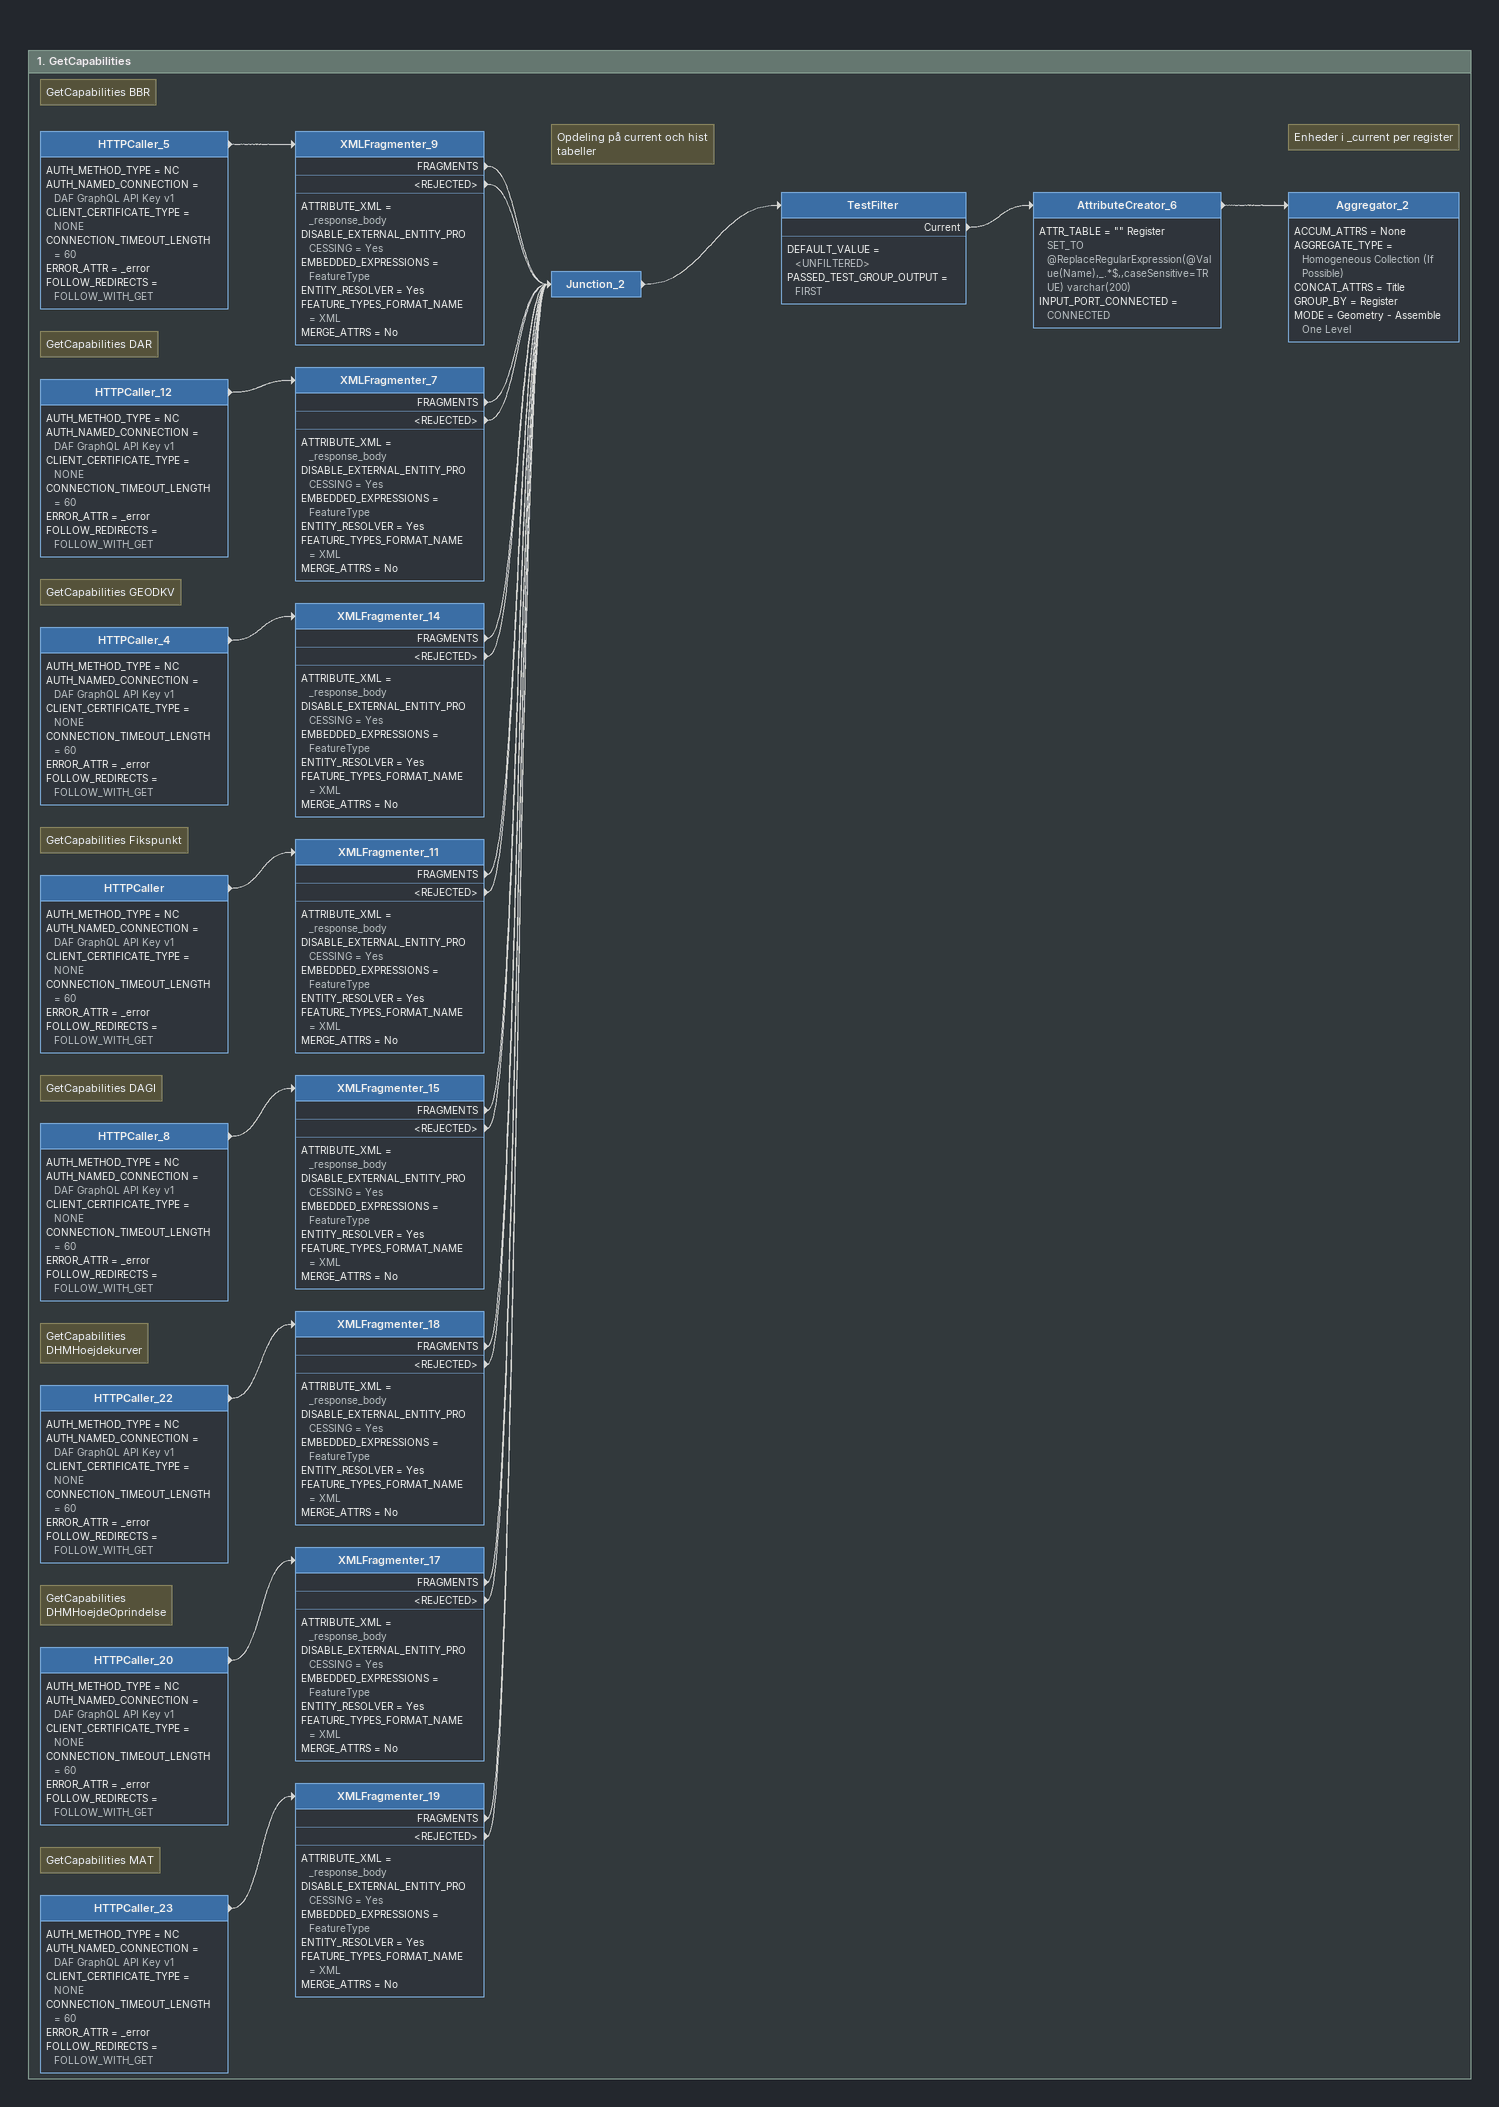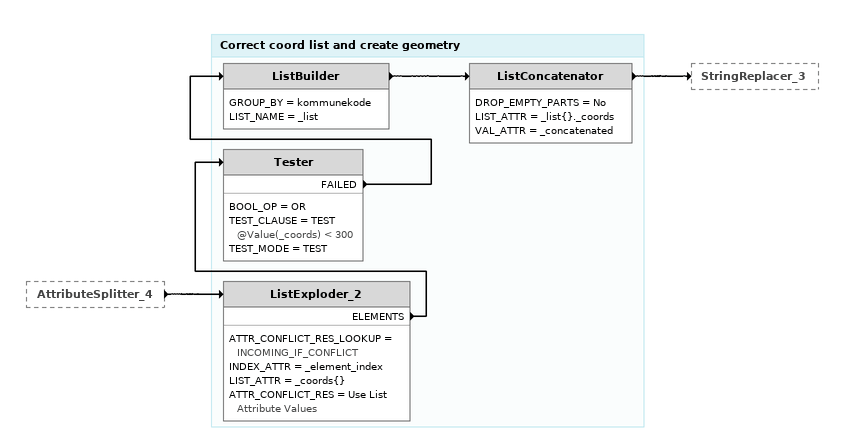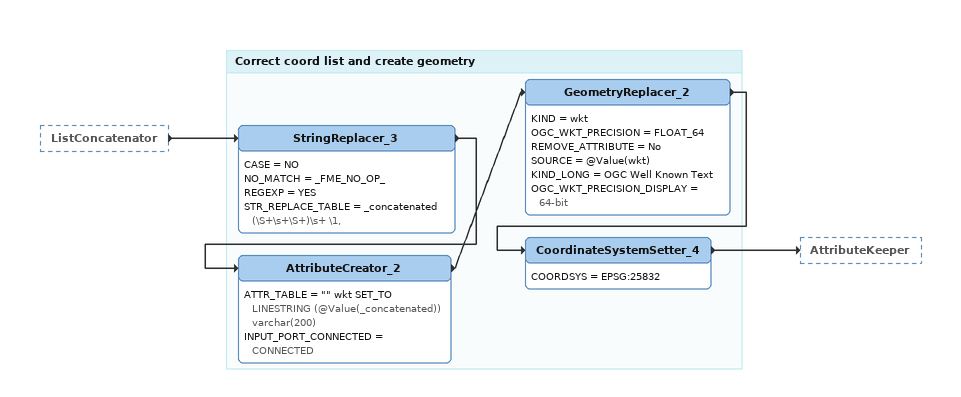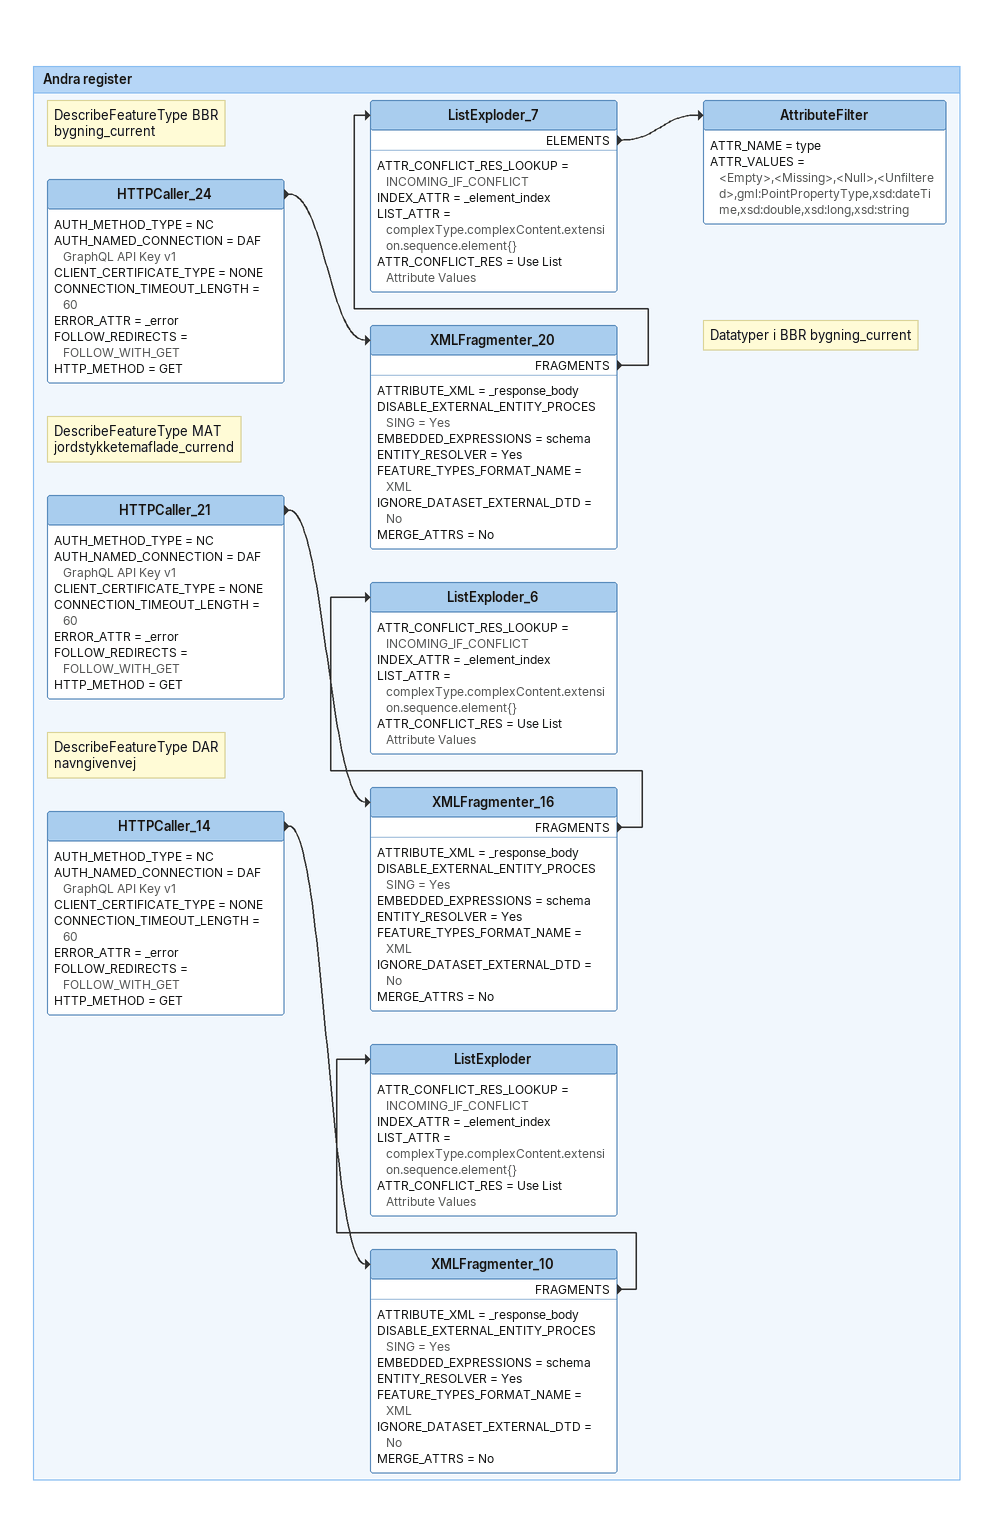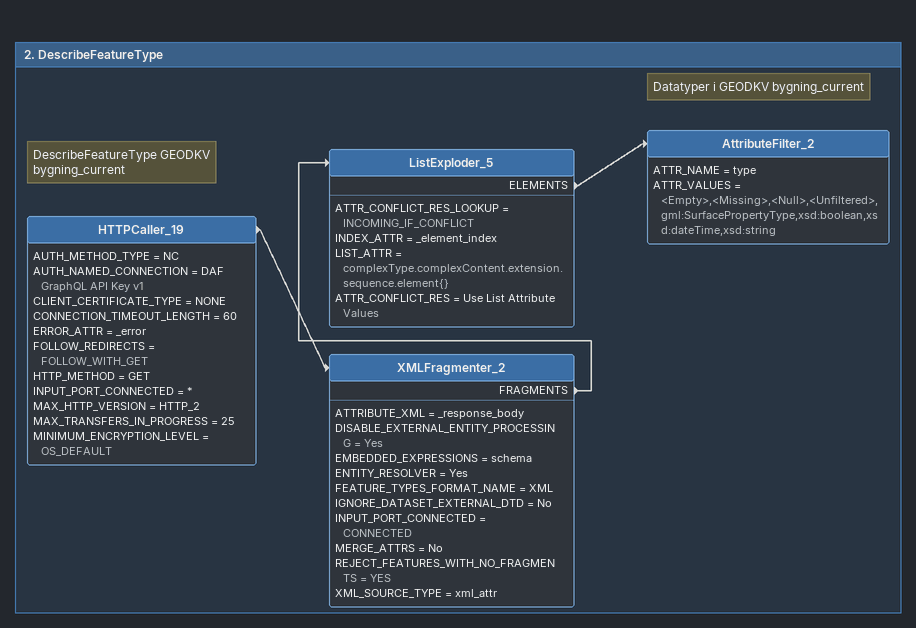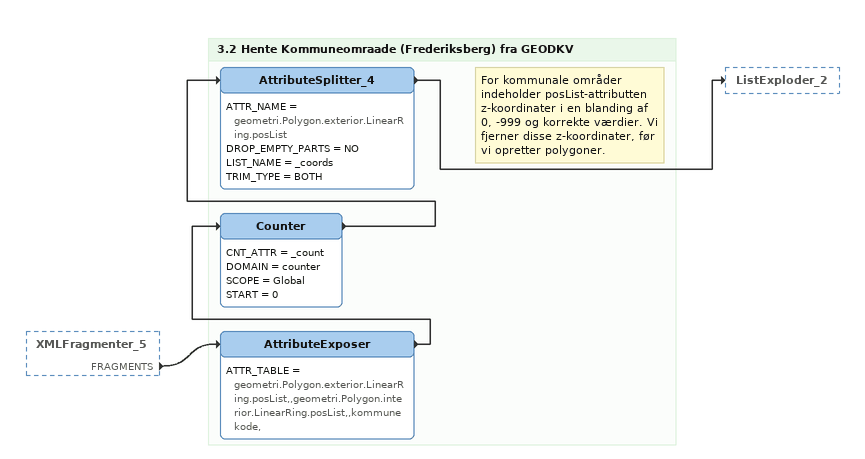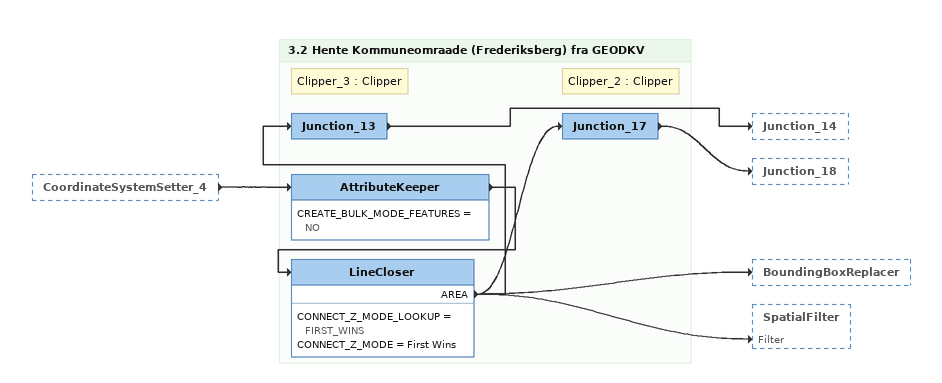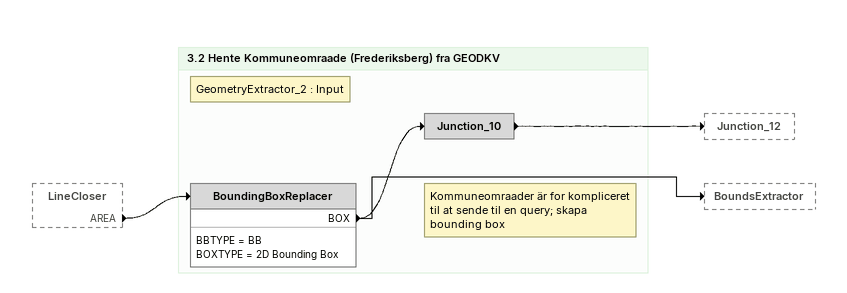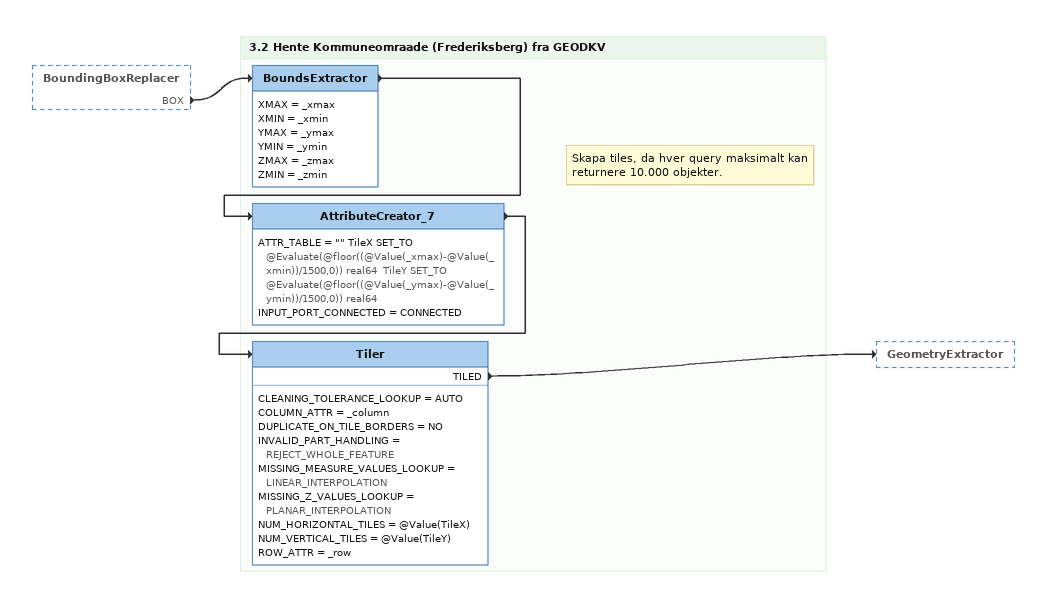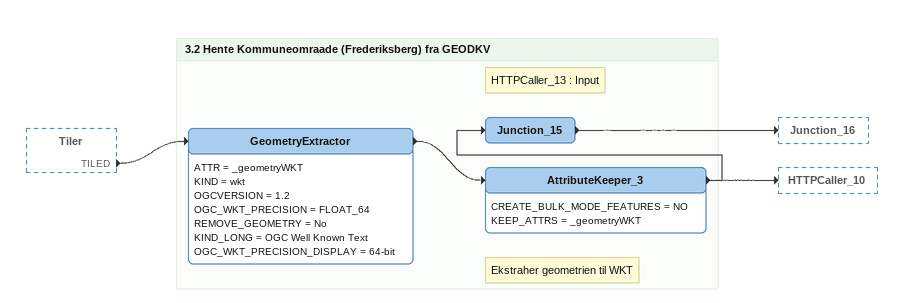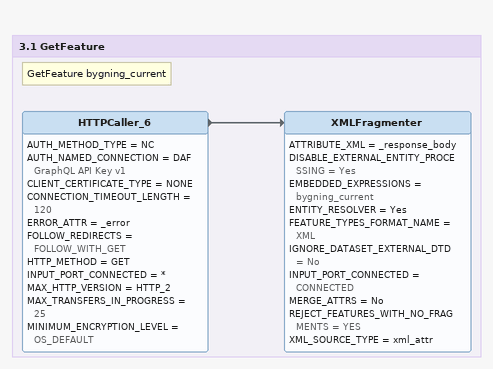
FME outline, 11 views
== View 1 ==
Bookmark: 1. GetCapabilities
Note: GetCapabilities BBR
HTTPCaller_5
    AUTH_METHOD_TYPE = NC
    AUTH_NAMED_CONNECTION = DAF GraphQL API Key v1
    CLIENT_CERTIFICATE_TYPE = NONE
    CONNECTION_TIMEOUT_LENGTH = 60
    ERROR_ATTR = _error
    FOLLOW_REDIRECTS = FOLLOW_WITH_GET
    -> XMLFragmenter_9
XMLFragmenter_9
    ATTRIBUTE_XML = _response_body
    DISABLE_EXTERNAL_ENTITY_PROCESSING = Yes
    EMBEDDED_EXPRESSIONS = FeatureType
    ENTITY_RESOLVER = Yes
    FEATURE_TYPES_FORMAT_NAME = XML
    MERGE_ATTRS = No
    FRAGMENTS -> Junction_2
    <REJECTED> -> Junction_2
Note: GetCapabilities DAR
HTTPCaller_12
    AUTH_METHOD_TYPE = NC
    AUTH_NAMED_CONNECTION = DAF GraphQL API Key v1
    CLIENT_CERTIFICATE_TYPE = NONE
    CONNECTION_TIMEOUT_LENGTH = 60
    ERROR_ATTR = _error
    FOLLOW_REDIRECTS = FOLLOW_WITH_GET
    -> XMLFragmenter_7
XMLFragmenter_7
    ATTRIBUTE_XML = _response_body
    DISABLE_EXTERNAL_ENTITY_PROCESSING = Yes
    EMBEDDED_EXPRESSIONS = FeatureType
    ENTITY_RESOLVER = Yes
    FEATURE_TYPES_FORMAT_NAME = XML
    MERGE_ATTRS = No
    FRAGMENTS -> Junction_2
    <REJECTED> -> Junction_2
Note: GetCapabilities GEODKV
HTTPCaller_4
    AUTH_METHOD_TYPE = NC
    AUTH_NAMED_CONNECTION = DAF GraphQL API Key v1
    CLIENT_CERTIFICATE_TYPE = NONE
    CONNECTION_TIMEOUT_LENGTH = 60
    ERROR_ATTR = _error
    FOLLOW_REDIRECTS = FOLLOW_WITH_GET
    -> XMLFragmenter_14
XMLFragmenter_14
    ATTRIBUTE_XML = _response_body
    DISABLE_EXTERNAL_ENTITY_PROCESSING = Yes
    EMBEDDED_EXPRESSIONS = FeatureType
    ENTITY_RESOLVER = Yes
    FEATURE_TYPES_FORMAT_NAME = XML
    MERGE_ATTRS = No
    FRAGMENTS -> Junction_2
    <REJECTED> -> Junction_2
Note: GetCapabilities Fikspunkt
HTTPCaller
    AUTH_METHOD_TYPE = NC
    AUTH_NAMED_CONNECTION = DAF GraphQL API Key v1
    CLIENT_CERTIFICATE_TYPE = NONE
    CONNECTION_TIMEOUT_LENGTH = 60
    ERROR_ATTR = _error
    FOLLOW_REDIRECTS = FOLLOW_WITH_GET
    -> XMLFragmenter_11
XMLFragmenter_11
    ATTRIBUTE_XML = _response_body
    DISABLE_EXTERNAL_ENTITY_PROCESSING = Yes
    EMBEDDED_EXPRESSIONS = FeatureType
    ENTITY_RESOLVER = Yes
    FEATURE_TYPES_FORMAT_NAME = XML
    MERGE_ATTRS = No
    FRAGMENTS -> Junction_2
    <REJECTED> -> Junction_2
Note: GetCapabilities DAGI
HTTPCaller_8
    AUTH_METHOD_TYPE = NC
    AUTH_NAMED_CONNECTION = DAF GraphQL API Key v1
    CLIENT_CERTIFICATE_TYPE = NONE
    CONNECTION_TIMEOUT_LENGTH = 60
    ERROR_ATTR = _error
    FOLLOW_REDIRECTS = FOLLOW_WITH_GET
    -> XMLFragmenter_15
XMLFragmenter_15
    ATTRIBUTE_XML = _response_body
    DISABLE_EXTERNAL_ENTITY_PROCESSING = Yes
    EMBEDDED_EXPRESSIONS = FeatureType
    ENTITY_RESOLVER = Yes
    FEATURE_TYPES_FORMAT_NAME = XML
    MERGE_ATTRS = No
    FRAGMENTS -> Junction_2
    <REJECTED> -> Junction_2
Note: GetCapabilities DHMHoejdekurver
HTTPCaller_22
    AUTH_METHOD_TYPE = NC
    AUTH_NAMED_CONNECTION = DAF GraphQL API Key v1
    CLIENT_CERTIFICATE_TYPE = NONE
    CONNECTION_TIMEOUT_LENGTH = 60
    ERROR_ATTR = _error
    FOLLOW_REDIRECTS = FOLLOW_WITH_GET
    -> XMLFragmenter_18
XMLFragmenter_18
    ATTRIBUTE_XML = _response_body
    DISABLE_EXTERNAL_ENTITY_PROCESSING = Yes
    EMBEDDED_EXPRESSIONS = FeatureType
    ENTITY_RESOLVER = Yes
    FEATURE_TYPES_FORMAT_NAME = XML
    MERGE_ATTRS = No
    FRAGMENTS -> Junction_2
    <REJECTED> -> Junction_2
Note: GetCapabilities DHMHoejdeOprindelse
HTTPCaller_20
    AUTH_METHOD_TYPE = NC
    AUTH_NAMED_CONNECTION = DAF GraphQL API Key v1
    CLIENT_CERTIFICATE_TYPE = NONE
    CONNECTION_TIMEOUT_LENGTH = 60
    ERROR_ATTR = _error
    FOLLOW_REDIRECTS = FOLLOW_WITH_GET
    -> XMLFragmenter_17
XMLFragmenter_17
    ATTRIBUTE_XML = _response_body
    DISABLE_EXTERNAL_ENTITY_PROCESSING = Yes
    EMBEDDED_EXPRESSIONS = FeatureType
    ENTITY_RESOLVER = Yes
    FEATURE_TYPES_FORMAT_NAME = XML
    MERGE_ATTRS = No
    FRAGMENTS -> Junction_2
    <REJECTED> -> Junction_2
Note: GetCapabilities MAT
HTTPCaller_23
    AUTH_METHOD_TYPE = NC
    AUTH_NAMED_CONNECTION = DAF GraphQL API Key v1
    CLIENT_CERTIFICATE_TYPE = NONE
    CONNECTION_TIMEOUT_LENGTH = 60
    ERROR_ATTR = _error
    FOLLOW_REDIRECTS = FOLLOW_WITH_GET
    -> XMLFragmenter_19
XMLFragmenter_19
    ATTRIBUTE_XML = _response_body
    DISABLE_EXTERNAL_ENTITY_PROCESSING = Yes
    EMBEDDED_EXPRESSIONS = FeatureType
    ENTITY_RESOLVER = Yes
    FEATURE_TYPES_FORMAT_NAME = XML
    MERGE_ATTRS = No
    FRAGMENTS -> Junction_2
    <REJECTED> -> Junction_2
Junction_2
    -> TestFilter
Note: Opdeling på current och hist tabeller
TestFilter
    DEFAULT_VALUE = <UNFILTERED>
    PASSED_TEST_GROUP_OUTPUT = FIRST
    Current -> AttributeCreator_6
AttributeCreator_6
    ATTR_TABLE = "" Register SET_TO @ReplaceRegularExpression(@Value(Name),_.*$,,caseSensitive=TRUE) varchar(200)
    INPUT_PORT_CONNECTED = CONNECTED
    -> Aggregator_2
Note: Enheder i _current per register
Aggregator_2
    ACCUM_ATTRS = None
    AGGREGATE_TYPE = Homogeneous Collection (If Possible)
    CONCAT_ATTRS = Title
    GROUP_BY = Register
    MODE = Geometry - Assemble One Level

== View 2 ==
AttributeSplitter_4 [outside]
    -> ListExploder_2

Bookmark: Correct coord list and create geometry
ListExploder_2
    ATTR_CONFLICT_RES_LOOKUP = INCOMING_IF_CONFLICT
    INDEX_ATTR = _element_index
    LIST_ATTR = _coords{}
    ATTR_CONFLICT_RES = Use List Attribute Values
    ELEMENTS -> Tester
Tester
    BOOL_OP = OR
    TEST_CLAUSE = TEST @Value(_coords) < 300
    TEST_MODE = TEST
    FAILED -> ListBuilder
ListBuilder
    GROUP_BY = kommunekode
    LIST_NAME = _list
    -> ListConcatenator
ListConcatenator
    DROP_EMPTY_PARTS = No
    LIST_ATTR = _list{}._coords
    VAL_ATTR = _concatenated
    -> StringReplacer_3

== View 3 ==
ListConcatenator [outside]
    -> StringReplacer_3

Bookmark: Correct coord list and create geometry
StringReplacer_3
    CASE = NO
    NO_MATCH = _FME_NO_OP_
    REGEXP = YES
    STR_REPLACE_TABLE = _concatenated (\S+\s+\S+)\s+ \1,
    -> AttributeCreator_2
AttributeCreator_2
    ATTR_TABLE = "" wkt SET_TO LINESTRING (@Value(_concatenated)) varchar(200)
    INPUT_PORT_CONNECTED = CONNECTED
    -> GeometryReplacer_2
GeometryReplacer_2
    KIND = wkt
    OGC_WKT_PRECISION = FLOAT_64
    REMOVE_ATTRIBUTE = No
    SOURCE = @Value(wkt)
    KIND_LONG = OGC Well Known Text
    OGC_WKT_PRECISION_DISPLAY = 64-bit
    -> CoordinateSystemSetter_4
CoordinateSystemSetter_4
    COORDSYS = EPSG:25832
    -> AttributeKeeper

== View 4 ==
Bookmark: Andra register
Note: DescribeFeatureType BBR bygning_current
HTTPCaller_24
    AUTH_METHOD_TYPE = NC
    AUTH_NAMED_CONNECTION = DAF GraphQL API Key v1
    CLIENT_CERTIFICATE_TYPE = NONE
    CONNECTION_TIMEOUT_LENGTH = 60
    ERROR_ATTR = _error
    FOLLOW_REDIRECTS = FOLLOW_WITH_GET
    HTTP_METHOD = GET
    -> XMLFragmenter_20
XMLFragmenter_20
    ATTRIBUTE_XML = _response_body
    DISABLE_EXTERNAL_ENTITY_PROCESSING = Yes
    EMBEDDED_EXPRESSIONS = schema
    ENTITY_RESOLVER = Yes
    FEATURE_TYPES_FORMAT_NAME = XML
    IGNORE_DATASET_EXTERNAL_DTD = No
    MERGE_ATTRS = No
    FRAGMENTS -> ListExploder_7
ListExploder_7
    ATTR_CONFLICT_RES_LOOKUP = INCOMING_IF_CONFLICT
    INDEX_ATTR = _element_index
    LIST_ATTR = complexType.complexContent.extension.sequence.element{}
    ATTR_CONFLICT_RES = Use List Attribute Values
    ELEMENTS -> AttributeFilter
Note: Datatyper i BBR bygning_current
AttributeFilter
    ATTR_NAME = type
    ATTR_VALUES = <Empty>,<Missing>,<Null>,<Unfiltered>,gml:PointPropertyType,xsd:dateTime,xsd:double,xsd:long,xsd:string
Note: DescribeFeatureType MAT jordstykketemaflade_currend
HTTPCaller_21
    AUTH_METHOD_TYPE = NC
    AUTH_NAMED_CONNECTION = DAF GraphQL API Key v1
    CLIENT_CERTIFICATE_TYPE = NONE
    CONNECTION_TIMEOUT_LENGTH = 60
    ERROR_ATTR = _error
    FOLLOW_REDIRECTS = FOLLOW_WITH_GET
    HTTP_METHOD = GET
    -> XMLFragmenter_16
XMLFragmenter_16
    ATTRIBUTE_XML = _response_body
    DISABLE_EXTERNAL_ENTITY_PROCESSING = Yes
    EMBEDDED_EXPRESSIONS = schema
    ENTITY_RESOLVER = Yes
    FEATURE_TYPES_FORMAT_NAME = XML
    IGNORE_DATASET_EXTERNAL_DTD = No
    MERGE_ATTRS = No
    FRAGMENTS -> ListExploder_6
ListExploder_6
    ATTR_CONFLICT_RES_LOOKUP = INCOMING_IF_CONFLICT
    INDEX_ATTR = _element_index
    LIST_ATTR = complexType.complexContent.extension.sequence.element{}
    ATTR_CONFLICT_RES = Use List Attribute Values
Note: DescribeFeatureType DAR navngivenvej
HTTPCaller_14
    AUTH_METHOD_TYPE = NC
    AUTH_NAMED_CONNECTION = DAF GraphQL API Key v1
    CLIENT_CERTIFICATE_TYPE = NONE
    CONNECTION_TIMEOUT_LENGTH = 60
    ERROR_ATTR = _error
    FOLLOW_REDIRECTS = FOLLOW_WITH_GET
    HTTP_METHOD = GET
    -> XMLFragmenter_10
XMLFragmenter_10
    ATTRIBUTE_XML = _response_body
    DISABLE_EXTERNAL_ENTITY_PROCESSING = Yes
    EMBEDDED_EXPRESSIONS = schema
    ENTITY_RESOLVER = Yes
    FEATURE_TYPES_FORMAT_NAME = XML
    IGNORE_DATASET_EXTERNAL_DTD = No
    MERGE_ATTRS = No
    FRAGMENTS -> ListExploder
ListExploder
    ATTR_CONFLICT_RES_LOOKUP = INCOMING_IF_CONFLICT
    INDEX_ATTR = _element_index
    LIST_ATTR = complexType.complexContent.extension.sequence.element{}
    ATTR_CONFLICT_RES = Use List Attribute Values

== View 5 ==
Bookmark: 2. DescribeFeatureType
Note: DescribeFeatureType GEODKV bygning_current
HTTPCaller_19
    AUTH_METHOD_TYPE = NC
    AUTH_NAMED_CONNECTION = DAF GraphQL API Key v1
    CLIENT_CERTIFICATE_TYPE = NONE
    CONNECTION_TIMEOUT_LENGTH = 60
    ERROR_ATTR = _error
    FOLLOW_REDIRECTS = FOLLOW_WITH_GET
    HTTP_METHOD = GET
    INPUT_PORT_CONNECTED = *
    MAX_HTTP_VERSION = HTTP_2
    MAX_TRANSFERS_IN_PROGRESS = 25
    MINIMUM_ENCRYPTION_LEVEL = OS_DEFAULT
    -> XMLFragmenter_2
XMLFragmenter_2
    ATTRIBUTE_XML = _response_body
    DISABLE_EXTERNAL_ENTITY_PROCESSING = Yes
    EMBEDDED_EXPRESSIONS = schema
    ENTITY_RESOLVER = Yes
    FEATURE_TYPES_FORMAT_NAME = XML
    IGNORE_DATASET_EXTERNAL_DTD = No
    INPUT_PORT_CONNECTED = CONNECTED
    MERGE_ATTRS = No
    REJECT_FEATURES_WITH_NO_FRAGMENTS = YES
    XML_SOURCE_TYPE = xml_attr
    FRAGMENTS -> ListExploder_5
ListExploder_5
    ATTR_CONFLICT_RES_LOOKUP = INCOMING_IF_CONFLICT
    INDEX_ATTR = _element_index
    LIST_ATTR = complexType.complexContent.extension.sequence.element{}
    ATTR_CONFLICT_RES = Use List Attribute Values
    ELEMENTS -> AttributeFilter_2
Note: Datatyper i GEODKV bygning_current
AttributeFilter_2
    ATTR_NAME = type
    ATTR_VALUES = <Empty>,<Missing>,<Null>,<Unfiltered>,gml:SurfacePropertyType,xsd:boolean,xsd:dateTime,xsd:string

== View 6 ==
XMLFragmenter_5 [outside]
    FRAGMENTS -> AttributeExposer

Bookmark: 3.2 Hente Kommuneomraade (Frederiksberg) fra GEODKV
AttributeExposer
    ATTR_TABLE = geometri.Polygon.exterior.LinearRing.posList,,geometri.Polygon.interior.LinearRing.posList,,kommunekode,
    -> Counter
Counter
    CNT_ATTR = _count
    DOMAIN = counter
    SCOPE = Global
    START = 0
    -> AttributeSplitter_4
Note: For kommunale områder indeholder posList-attributten z-koordinater i en blanding af 0, -999 og korrekte værdier. Vi fjerner disse z-koordinater, før vi opretter polygoner.
AttributeSplitter_4
    ATTR_NAME = geometri.Polygon.exterior.LinearRing.posList
    DROP_EMPTY_PARTS = NO
    LIST_NAME = _coords
    TRIM_TYPE = BOTH
    -> ListExploder_2

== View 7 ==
CoordinateSystemSetter_4 [outside]
    -> AttributeKeeper

Bookmark: 3.2 Hente Kommuneomraade (Frederiksberg) fra GEODKV
AttributeKeeper
    CREATE_BULK_MODE_FEATURES = NO
    -> LineCloser
LineCloser
    CONNECT_Z_MODE_LOOKUP = FIRST_WINS
    CONNECT_Z_MODE = First Wins
    AREA -> BoundingBoxReplacer
    AREA -> SpatialFilter [Filter]
    AREA -> Junction_13
    AREA -> Junction_17
Note: Clipper_3 : Clipper
Junction_13
    -> Junction_14
Note: Clipper_2 : Clipper
Junction_17
    -> Junction_18

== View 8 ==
LineCloser [outside]
    AREA -> BoundingBoxReplacer

Bookmark: 3.2 Hente Kommuneomraade (Frederiksberg) fra GEODKV
Note: Kommuneomraader är for kompliceret til at sende til en query; skapa bounding box
BoundingBoxReplacer
    BBTYPE = BB
    BOXTYPE = 2D Bounding Box
    BOX -> BoundsExtractor
    BOX -> Junction_10
Note: GeometryExtractor_2 : Input
Junction_10
    -> Junction_12

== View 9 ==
BoundingBoxReplacer [outside]
    BOX -> BoundsExtractor

Bookmark: 3.2 Hente Kommuneomraade (Frederiksberg) fra GEODKV
BoundsExtractor
    XMAX = _xmax
    XMIN = _xmin
    YMAX = _ymax
    YMIN = _ymin
    ZMAX = _zmax
    ZMIN = _zmin
    -> AttributeCreator_7
AttributeCreator_7
    ATTR_TABLE = "" TileX SET_TO @Evaluate(@floor((@Value(_xmax)-@Value(_xmin))/1500,0)) real64  TileY SET_TO @Evaluate(@floor((@Value(_ymax)-@Value(_ymin))/1500,0)) real64
    INPUT_PORT_CONNECTED = CONNECTED
    -> Tiler
Note: Skapa tiles, da hver query maksimalt kan returnere 10.000 objekter.
Tiler
    CLEANING_TOLERANCE_LOOKUP = AUTO
    COLUMN_ATTR = _column
    DUPLICATE_ON_TILE_BORDERS = NO
    INVALID_PART_HANDLING = REJECT_WHOLE_FEATURE
    MISSING_MEASURE_VALUES_LOOKUP = LINEAR_INTERPOLATION
    MISSING_Z_VALUES_LOOKUP = PLANAR_INTERPOLATION
    NUM_HORIZONTAL_TILES = @Value(TileX)
    NUM_VERTICAL_TILES = @Value(TileY)
    ROW_ATTR = _row
    TILED -> GeometryExtractor

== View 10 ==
Tiler [outside]
    TILED -> GeometryExtractor

Bookmark: 3.2 Hente Kommuneomraade (Frederiksberg) fra GEODKV
Note: Ekstraher geometrien til WKT
GeometryExtractor
    ATTR = _geometryWKT
    KIND = wkt
    OGCVERSION = 1.2
    OGC_WKT_PRECISION = FLOAT_64
    REMOVE_GEOMETRY = No
    KIND_LONG = OGC Well Known Text
    OGC_WKT_PRECISION_DISPLAY = 64-bit
    -> AttributeKeeper_3
AttributeKeeper_3
    CREATE_BULK_MODE_FEATURES = NO
    KEEP_ATTRS = _geometryWKT
    -> HTTPCaller_10
    -> Junction_15
Note: HTTPCaller_13 : Input
Junction_15
    -> Junction_16

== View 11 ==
Bookmark: 3.1 GetFeature
Note: GetFeature bygning_current
HTTPCaller_6
    AUTH_METHOD_TYPE = NC
    AUTH_NAMED_CONNECTION = DAF GraphQL API Key v1
    CLIENT_CERTIFICATE_TYPE = NONE
    CONNECTION_TIMEOUT_LENGTH = 120
    ERROR_ATTR = _error
    FOLLOW_REDIRECTS = FOLLOW_WITH_GET
    HTTP_METHOD = GET
    INPUT_PORT_CONNECTED = *
    MAX_HTTP_VERSION = HTTP_2
    MAX_TRANSFERS_IN_PROGRESS = 25
    MINIMUM_ENCRYPTION_LEVEL = OS_DEFAULT
    -> XMLFragmenter
XMLFragmenter
    ATTRIBUTE_XML = _response_body
    DISABLE_EXTERNAL_ENTITY_PROCESSING = Yes
    EMBEDDED_EXPRESSIONS = bygning_current
    ENTITY_RESOLVER = Yes
    FEATURE_TYPES_FORMAT_NAME = XML
    IGNORE_DATASET_EXTERNAL_DTD = No
    INPUT_PORT_CONNECTED = CONNECTED
    MERGE_ATTRS = No
    REJECT_FEATURES_WITH_NO_FRAGMENTS = YES
    XML_SOURCE_TYPE = xml_attr
